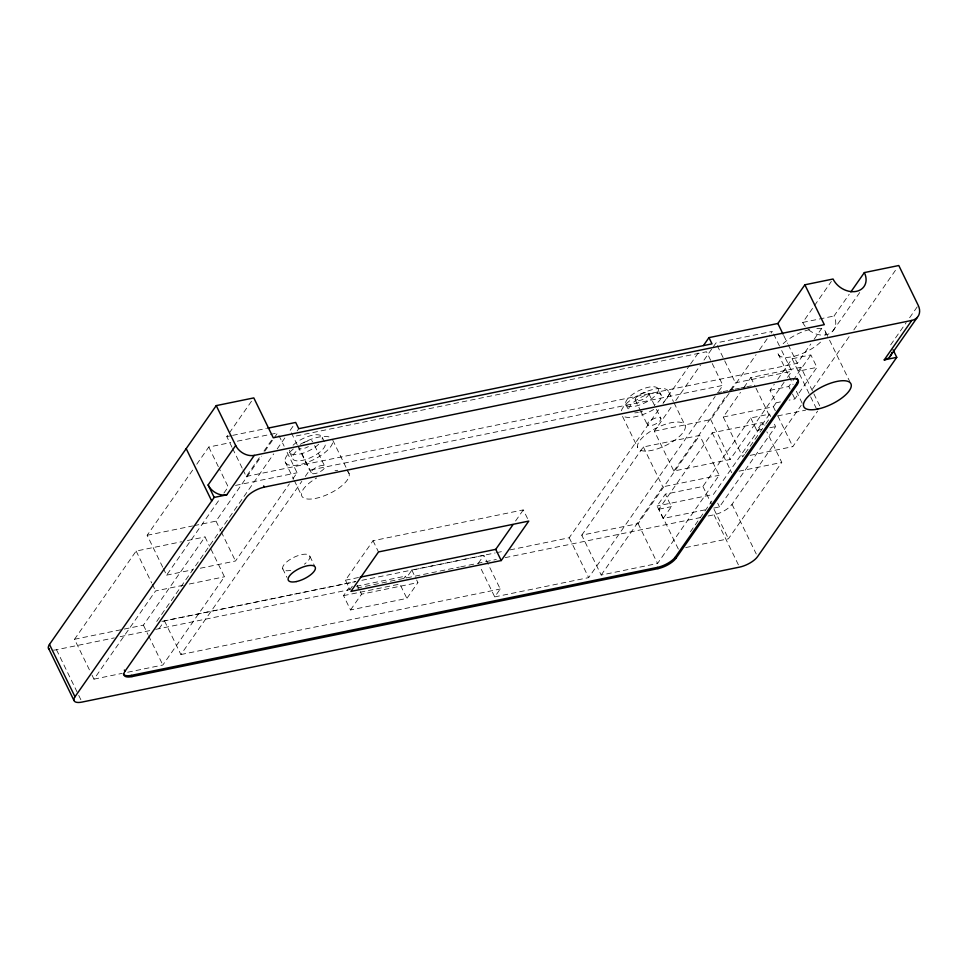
<?xml version="1.0" encoding="UTF-8"?>
<svg xmlns="http://www.w3.org/2000/svg" width="968" height="968" viewBox="0 0 968 968"><rect width="100%" height="100%" fill="white"/><g stroke="black" fill="none" stroke-linecap="round" stroke-linejoin="round"><path stroke-width="0.73" stroke-dasharray="4.84 3.63" d="M89.431 669.856L74.524 639.279L136.137 551.058L181.561 541.741M162.709 567.175L147.16 535.28L193.358 469.105M196.782 464.204L208.761 447.059L230.747 442.545M231.981 447.216L226.802 436.592L228.484 434.172M229.331 432.962L252.128 400.329M92.033 675.168L93.969 679.149L155.582 590.928L183.424 585.216M163.362 568.494L166.605 575.149L220.51 497.951M223.935 493.051L228.206 486.928L219.131 468.318M243.004 469.819L246.247 476.462L260.598 455.904M263.974 451.076L272.419 438.988M74.524 639.279L143.409 625.146L205.01 536.925L209.548 546.23M194.06 525.648L216.033 521.135L261.384 456.194M264.808 451.294L273.363 439.036M274.222 437.814L277.647 432.914L236.603 441.335M156.719 621.444L273.75 453.847M277.211 448.898L285.85 436.532M290.17 430.349L294.103 424.71M158.97 628.801L164.487 620.911L355.474 581.707M297.14 430.941L298.725 428.679M127.679 672.24L162.854 665.016L224.455 576.795L210.201 547.561M200.316 568.228L235.49 561.004L289.396 483.819M292.808 478.906L297.091 472.783L286.722 451.524M164.487 620.911L180.895 654.55L301.834 481.35M305.295 476.401L309.615 470.218L722.902 385.385L706.495 351.747L293.207 436.58M155.703 629.381L349.956 589.609L345.467 580.195L373.031 540.725L523.313 509.882L528.782 521.087M416.688 580.11L417.91 582.603L406.887 598.393L350.525 609.961L343.531 595.635L349.049 587.733M349.956 589.609L352.328 586.221M350.525 609.961L361.548 594.17L417.91 582.603M403.825 578.428L405.411 576.166L406.318 578.041L411.836 570.14L483.843 555.366L500.25 589.004L494.733 596.893L480.297 567.296M478.325 563.255L483.843 555.366M515.569 520.978L523.313 509.882M509.967 549.909L569.22 537.748L659.571 408.363M663.019 403.438L689.688 365.239M690.547 364.004L699.15 351.674M581.744 535.183L643.345 446.962L699.707 435.394L719.151 475.264L657.55 563.485L601.188 575.053L581.744 535.183L638.106 523.615L699.707 435.394M784.08 382.275L730.175 459.473L673.825 471.041L654.38 431.171L672.349 405.435M675.761 400.534L700.578 365.009M704.002 360.108L712.557 347.851M713.416 346.629L715.981 342.95L772.343 331.383L770.625 333.827M494.733 596.893L588.665 577.618L715.158 396.481M718.595 391.544L722.902 385.385M601.188 575.053L662.79 486.831L719.151 475.264M673.825 471.041L726.871 395.077M730.295 390.164L735.426 382.82L791.788 371.252L780.111 347.331M654.38 431.171L710.73 419.604L730.416 391.423M731.264 390.201L756.081 354.663M759.505 349.763L769.778 335.061M705.055 509.87L663.153 518.473L657.066 506.01L665.343 494.176L702.913 486.456L750.732 417.97L769.524 414.123L770.734 416.615M678.338 549.074L658.893 509.204L712.23 432.817L762.324 422.544L764.272 426.525M744.428 454.44L742.698 456.896L723.253 417.026L740.484 392.367M743.932 387.43L750.817 377.556L800.911 367.271L813.229 392.524M663.153 518.473L671.417 506.627L665.343 494.176M805.219 326.361A18.719 14.326 34.9 0 1 802.726 322.441L813.677 306.759M814.511 305.549L831.355 281.434M723.253 417.026L773.347 406.754L776.106 402.797L770.032 390.346L774.267 384.272M777.667 379.408L792.078 358.765L810.869 354.905L816.944 367.368L794.897 398.949L789.114 400.135M787.504 377.375L791.788 371.252M246.247 476.462L797.293 363.351L810.809 344.015M814.185 339.175L822.619 327.087M808.619 329.798A18.719 14.326 34.9 0 0 829.77 333.44A18.719 14.326 34.9 0 0 834.029 316.016L849.19 294.308M750.732 417.97L756.819 430.433L762.324 422.544M800.911 367.271L798.164 371.228L816.944 367.368M769.524 414.123L713.428 494.442L657.066 506.01M770.032 390.346L788.823 386.486L792.211 381.634M793.058 380.412L810.869 354.905M690.39 531.819L711.891 501.025M745.287 453.205L759.069 433.47M759.928 432.236L765.095 424.831M765.954 423.597L768.544 419.894M832.783 331.104L859.729 292.517M713.731 508.091L719.502 506.905L775.598 426.573L773.166 421.588M708.068 516.017L713.997 514.794A14.968 5.663 -26 0 0 732.026 504.328L801.153 405.35M812.382 389.257L850.412 334.819M853.861 329.87L897.07 268.003M685.707 547.561L728.432 538.789L781.769 462.414L766.862 431.837M750.067 455.396L792.804 446.623L817.609 411.097M890.681 344.862L906.181 322.659M909.63 317.734L918.245 305.392M226.802 436.592L231.195 435.685M232.659 435.382L266.369 428.461M802.726 322.441L834.029 316.016M235.539 485.416L297.091 472.783M717.288 392.79L721.729 391.883M723.205 391.58L727.634 390.673M729.11 390.358L733.55 389.451M735.027 389.148L739.455 388.241M740.931 387.938L745.36 387.031M746.848 386.728L751.277 385.821M776.106 402.797L780.438 401.914M147.16 535.28L192.596 525.951M777.631 415.913L805.63 410.166M187.429 540.531L205.01 536.925M756.819 430.433L762.59 429.248M769.814 427.759L775.598 426.573M166.605 575.149L192.983 569.729M189.28 584.019L224.455 576.795M739.044 471.174L781.769 462.414M658.893 509.204L671.417 506.627M345.467 580.195L358.729 577.472M161.862 621.359L355.909 581.526M361.838 580.316L495.156 552.958M496.632 552.643L504.038 551.131M356.272 586.257L405.411 576.166M53.434 650.145A14.968 5.663 -26 0 0 56.495 649.746L114.248 637.9M120.165 636.678L149.786 630.604M357.107 588.048L459.28 567.079M460.695 566.873L496.306 559.48M505.187 557.653L700.663 517.529M343.531 595.635L399.893 584.067L406.887 598.393M180.895 654.55L500.25 589.004M93.969 679.149L121.823 673.438M825.644 332.109L828.91 338.812M829.564 340.155L849.856 381.755M813.882 393.855L820.368 407.153M783.681 335.448L787.577 343.422M788.218 344.753L797.293 363.351M792.078 358.765L816.956 409.766M773.638 334.045L779.47 345.999M778.03 353.719L793.082 384.574M796.361 391.278L803.561 406.04M788.823 386.486L790.033 388.979M792.465 393.964L794.897 398.949M773.347 406.754L775.295 410.734M777.885 416.059L792.804 446.623M750.817 377.556L755.355 386.861M756.008 388.192L770.262 417.426M717.276 345.6L735.426 382.82M710.73 419.604L730.175 459.473M712.23 432.817L731.675 472.686M732.026 504.328L756.25 553.974M668.815 392.113L673.413 401.526M674.067 402.882L685.223 425.751A26.196 9.898 -26 0 1 651.779 450.374A26.196 9.898 -26 0 1 647.265 433.543A26.196 9.898 -26 0 1 685.223 425.751M717.687 503.166L719.502 506.905M658.3 389.281A17.968 6.788 -26 0 1 635.359 406.161A17.968 6.788 -26 0 1 632.273 394.617A17.968 6.788 -26 0 1 658.3 389.281L661.338 395.513M702.913 486.456L711.42 503.904M714.033 509.265L728.432 538.789M713.997 514.794L739.516 567.127M648.778 393.601A7.49 2.831 -26 0 1 639.219 400.631A7.49 2.831 -26 0 1 637.936 395.827A7.49 2.831 -26 0 1 648.778 393.601L655.82 408.024M656.449 409.343L660.926 418.515A7.49 2.831 -26 0 1 651.379 425.557A7.49 2.831 -26 0 1 650.085 420.741A7.49 2.831 -26 0 1 660.926 418.515M635.177 399.772L640.296 410.263M640.937 411.581L647.326 424.698M625.655 404.092L628.692 410.323A17.968 6.788 -26 0 1 651.633 393.444A17.968 6.788 -26 0 1 654.719 404.987M643.345 446.962L662.79 486.831M622.521 416.409L637.622 447.361M638.106 523.615L657.55 563.485M569.22 537.748L588.665 577.618M411.836 570.14L416.083 578.864M332.738 440.125L346.52 468.391M347.173 469.734L349.146 473.763M373.031 540.725L378.5 551.941M322.211 437.294L325.26 443.526A17.968 6.788 -26 0 1 302.318 460.405A17.968 6.788 -26 0 1 299.221 448.862M314.612 445.546L324.849 466.528A7.49 2.831 -26 0 1 315.29 473.57A7.49 2.831 -26 0 1 314.007 468.754A7.49 2.831 -26 0 1 324.849 466.528M311.248 472.711L299.088 447.785A7.49 2.831 -26 0 0 308.368 446.587M291.38 432.841L297.14 444.651M297.805 445.994L309.615 470.218M357.301 585.446L359.721 590.432M360.338 591.678L361.548 594.17M289.565 452.104L292.614 458.336M278.941 435.576L284.132 446.2M285.124 461.736L293.655 479.233M294.32 480.576L301.532 495.374M309.881 556.298L314.745 566.268M232.635 448.547L242.363 468.488M282.68 568.652L286.939 577.376M208.761 447.059L218.49 466.987M216.033 521.135L220.571 530.44M221.224 531.771L235.49 561.004M136.137 551.058L151.686 582.954M152.339 584.285L155.582 590.928M143.409 625.146L147.947 634.451M148.588 635.782L162.854 665.016M56.495 649.746L78.081 694.032M78.735 695.375L82.014 702.078M816.835 328.406A26.196 9.898 -26 0 1 825.51 334.989M820.513 342.14A26.196 9.898 -26 0 1 792.187 356.72A26.196 9.898 -26 0 1 778.175 350.827M783.16 343.676A26.196 9.898 -26 0 1 811.486 329.096M642.51 411.267A17.968 6.788 -26 0 1 639.727 412.09M638.396 412.392A17.968 6.788 -26 0 1 634.73 412.864M621.347 410.831A26.196 9.898 -26 0 1 654.658 389.1A26.196 9.898 -26 0 1 663.685 402.144M653.69 409.5A26.196 9.898 -26 0 1 623.537 416.385M347.657 471.622A26.196 9.898 -26 0 1 334.021 491.163A26.196 9.898 -26 0 1 303.02 497.516A26.196 9.898 -26 0 1 316.669 477.986M334.989 470.75A26.196 9.898 -26 0 1 337.759 470.291M293.086 445.232A17.968 6.788 -26 0 1 312.507 435.225A17.968 6.788 -26 0 1 322.126 439.266M318.702 444.179A17.968 6.788 -26 0 1 299.281 454.173A17.968 6.788 -26 0 1 289.662 450.132M332.593 443.005A26.196 9.898 -26 0 1 297.176 465.124A26.196 9.898 -26 0 1 293.546 448.849M300.262 444.348A26.196 9.898 -26 0 1 331.25 437.984M303.42 442.824A7.49 2.831 -26 0 1 312.688 441.614M290.775 570.37A14.968 5.663 -26 0 1 284.907 563.642A14.968 5.663 -26 0 1 305.743 554.18A14.968 5.663 -26 0 1 304.375 564.199"/><path stroke-width="1.45" d="M49.247 649.25A14.968 5.663 -26 0 1 49.477 644.422L216.239 405.616L253.81 397.909L273.254 437.778L824.312 324.667L804.868 284.798L833.049 279.014A18.719 14.326 34.9 0 0 856.293 291.38A18.719 14.326 34.9 0 0 864.351 272.589L898.788 265.522L918.245 305.392A14.968 11.471 34.9 0 1 911.795 320.42L884.232 359.902L896.755 357.325L893.101 349.847M896.755 357.325L757.557 556.66A14.968 5.663 -26 0 1 739.516 567.127L82.014 702.078A14.968 5.663 -26 0 1 74.996 696.754L214.194 497.419L208.12 484.956L235.684 445.486L216.239 405.616M214.194 497.419L226.73 494.854L254.294 455.371L911.795 320.42M124.981 671.284L246.259 497.6A14.968 5.663 -26 0 1 264.3 487.134L790.299 379.178A14.968 5.663 -26 0 1 797.305 384.502L676.027 558.185A14.968 5.663 -26 0 1 657.986 568.639L131.987 676.608A14.968 5.663 -26 0 1 124.981 671.284L124.364 670.038M360.205 577.17L495.749 549.352L512.979 524.68M501.218 560.557L528.782 521.087L378.5 551.941L350.936 591.412L501.218 560.557L495.749 549.352M703.458 345.516L708.975 337.626L777.849 323.481L804.868 284.798M850.872 291.888L864.351 272.589M123.287 673.643A14.968 5.663 -26 0 0 131.382 675.361L657.381 567.393A14.968 5.663 -26 0 0 675.422 556.939L796.7 383.255A14.968 5.663 -26 0 0 796.93 378.428M889.677 356.938L917.24 317.468M267.833 428.171L295.688 422.447L298.725 428.679L712.012 343.858L708.975 337.626M777.849 323.481L783.039 334.117M796.7 383.255L797.305 384.502M675.422 556.939L676.027 558.185M657.381 567.393L657.986 568.639M263.683 485.888L264.3 487.134M186.195 448.644L211.714 500.976M131.382 675.361L131.987 676.608M49.477 644.422L74.996 696.754M48.4 648.028L73.919 700.36M226.73 494.854A14.968 11.471 34.9 0 1 208.12 484.956M254.294 455.371A14.968 11.471 34.9 0 1 235.684 445.486M891.891 352.473A14.968 11.471 34.9 0 1 884.232 359.902M817.718 409.053A26.196 9.898 -26 0 0 851.162 384.441A26.196 9.898 -26 0 0 813.205 392.221A26.196 9.898 -26 0 0 817.718 409.053M296.244 581.587A14.968 5.663 -26 0 0 315.35 567.514A14.968 5.663 -26 0 0 293.667 571.967A14.968 5.663 -26 0 0 296.244 581.587"/></g></svg>
